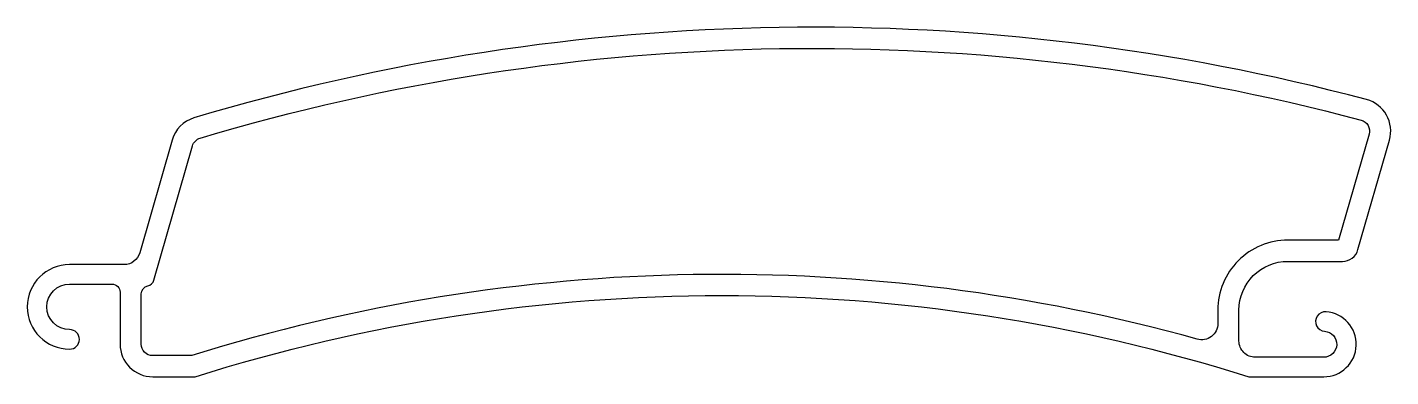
# Model space of a CAD drawing. Extents: x 193 to 276.7, y 248.2 to 269.7.
import ezdxf

# ---------------------------------------------------------------- set-up
doc = ezdxf.new("R2010")
doc.units = 0
doc.layers.add('ANA', color=220, linetype='CONTINUOUS')

msp = doc.modelspace()

# ---------------------------------------------------------------- linework, layer by layer
at = {"layer": 'ANA'}
for points in [[(272.595, 248.188, 0.964879), (272.738, 252.182, 1), (272.652, 250.986, -0.964879), (272.595, 249.388), (268.395, 249.388, -0.414214), (267.395, 250.388), (267.395, 252.288, -0.414214), (270.395, 255.288), (273.741, 255.288, 0.334595), (274.702, 256.012), (276.635, 262.751, 0.41867), (275.234, 265.233, 0.138906), (203.231, 264.11, 0.254235), (201.891, 262.748), (199.902, 255.812, -0.334595), (198.941, 255.088), (195.595, 255.088, 1), (195.595, 249.888, 1), (195.595, 251.088, -1), (195.595, 253.888), (198.195, 253.888, -0.414214), (198.695, 253.388), (198.695, 250.188, 0.414214), (200.695, 248.188), (203.295, 248.188, -0.15456), (267.995, 248.188)], [(203.61, 262.866, -0.138886), (274.895, 263.978, -0.41867), (275.385, 263.109), (273.515, 256.588), (270.395, 256.588, 0.414214), (266.095, 252.288), (266.095, 251.461, -0.496292), (264.826, 250.498, 0.145145), (203.091, 249.488), (200.695, 249.488, -0.414214), (199.995, 250.188), (199.995, 253.288, -0.355492), (200.393, 253.777, 0.278639), (200.772, 254.129), (203.141, 262.389, -0.254235)]]:
    msp.add_lwpolyline(points, format="xyb", close=True, dxfattribs=at)

doc.saveas('drawing.dxf')
